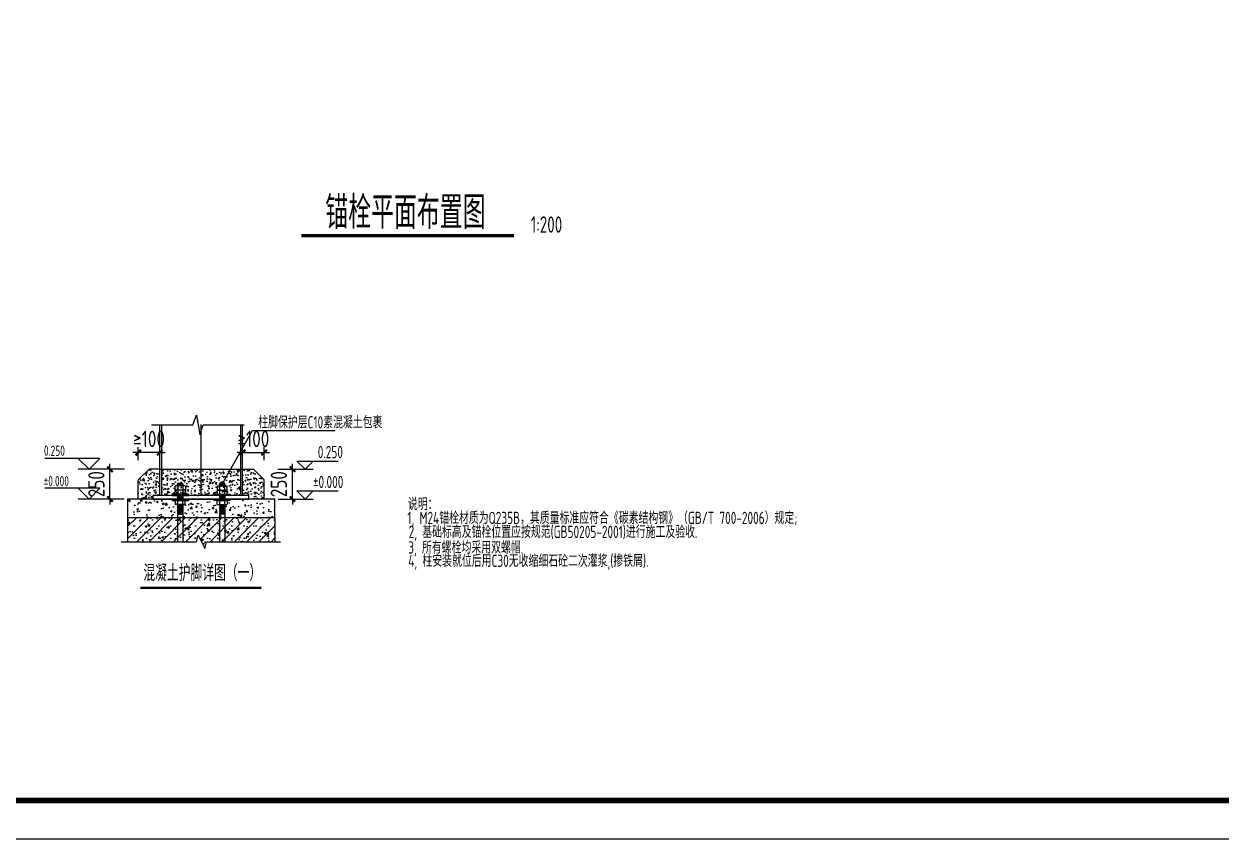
# Model space of a CAD drawing. Extents: x 180850 to 1400258, y 48356 to 327067.
# Drawn here: x 461111 to 505035, y 136382 to 166307 of the extents above; entities that cross this region are included whole.
import ezdxf

# ---------------------------------------------------------------- set-up
doc = ezdxf.new("R2010")
doc.units = 0
doc.header["$LTSCALE"] = 1000
for name, color, linetype in [('AXIS', 3, 'Continuous'), ('C', 6, 'Continuous'), ('DIM_ELEV', 3, 'Continuous'), ('DIM_SYMB', 3, 'Continuous'), ('DOTE', 1, 'Continuous'), ('PUB_TEXT', 7, 'Continuous'), ('PUB_TITLE', 4, 'Continuous'), ('TEXT', 7, 'Continuous'), ('构造线', 7, 'Continuous'), ('标注', 3, 'Continuous')]:
    doc.layers.add(name, color=color, linetype=linetype)
doc.styles.add('_TCH_DIM', font='SIMPLEX', dxfattribs={"bigfont": 'GBCBIG'})
doc.styles.add('TSSD_Dimension', font='Tssdeng.shx', dxfattribs={"width": 0.8, "bigfont": 'hztxt.shx'})
doc.styles.add('TSSD_Norm', font='tssdeng.shx', dxfattribs={"bigfont": 'hztxt.shx'})
doc.dimstyles.new('TSSD_40_200', dxfattribs={"dimtxt": 600, "dimasz": 200, "dimexe": 200, "dimexo": 500, "dimgap": 200, "dimtad": 1, "dimdec": 0, "dimlfac": 0.2, "dimzin": 0, "dimdsep": 46, "dimtxsty": 'TSSD_Dimension', "dimblk": 'ARCHTICK', "dimblk1": 'ARCHTICK', "dimblk2": 'ARCHTICK', "dimcen": 0, "dimdle": 200, "dimclrt": 7, "dimadec": 0, "dimazin": 0, "dimtfac": 1, "dimtdec": 0, "dimtix": 1, "dimtmove": 2, "dimatfit": 3, "dimfxl": 1, "dimtolj": 1, "dimtzin": 0, "dimarcsym": 0})
pattern_1 = [(50, (344151.1, 193752.98), (363.113, -31.7683), [37.9687, -417.6562]), (355, (344151.1, 193752.98), (-70.2429, 380.7973), [30.375, -334.125]), (100.4514, (344181.36, 193750.33), (292.8704, 349.0288), [32.2685, -354.9532]), (46.1842, (344151.1, 193854.23), (540.2908, -83.794), [56.9531, -626.4844]), (96.6356, (344196.1, 193847.24), (473.173, 493.1472), [48.4027, -532.4297]), (351.1842, (344151.1, 193854.2), (473.1726, 493.1475), [45.5625, -501.1875]), (21, (344201.72, 193828.9), (302.1842, -203.8258), [37.9687, -417.6562]), (326, (344201.72, 193828.9), (123.1784, 367.1072), [30.375, -334.125]), (71.4514, (344226.9, 193811.93), (425.3627, 163.2811), [32.2685, -354.9532]), (37.5, (344151.1, 193752.98), (6.15593, 168.52751), [0, -330.075, 0, -339.1875, 0, -335.39062]), (7.5, (344151.1, 193752.98), (133.17895, 199.67093), [0, -193.3875, 0, -322.48125, 0, -127.82812]), (327.5, (344038.2, 193752.98), (270.24761, -11.4184), [0, -126.5625, 0, -394.875, 0, -523.96875]), (317.5, (343987.58, 193752.98), (295.238, 50.67815), [0, -164.53125, 0, -262.2375, 0, -372.09375])]

# ---------------------------------------------------------------- blocks, each defined once
blk = doc.blocks.new('_ArchTick')
at = {"color": 0, "linetype": 'ByBlock', "const_width": 0.4}
blk.add_lwpolyline([(-0.5, -0.5), (0.5, 0.5)], dxfattribs=at)
blk = doc.blocks.new('*D228')
at = {"layer": 'AXIS', "color": 0, "lineweight": -2, "transparency": 16777216}
for p, q in [((464806, 149959), (464068, 149959)), ((464268, 149959), (464268, 150159)), ((464268, 148863), (464268, 149959)), ((464787, 148863), (464068, 148863)), ((464268, 148863), (464268, 148663))]:
    blk.add_line(p, q, dxfattribs=at)
at = {"layer": 'Defpoints', "color": 0, "transparency": 16777216}
for p in [(464268, 149959), (465306, 149959), (465287, 148863)]:
    blk.add_point(p, dxfattribs=at)
at = {"layer": 'AXIS', "color": 0, "lineweight": -2, "transparency": 16777216, "xscale": 200, "yscale": 200, "zscale": 200}
for p, rotation in [((464268, 149959), 270), ((464268, 148863), 90)]:
    blk.add_blockref('_ArchTick', p, dxfattribs=dict(at, rotation=rotation))
at = {"layer": 'AXIS', "color": 7, "transparency": 16777216, "insert": (463768, 149411), "char_height": 600, "attachment_point": 5, "rotation": 90, "style": 'TSSD_Dimension'}
blk.add_mtext('\\A1;250', dxfattribs=at)
blk = doc.blocks.new('*D229')
at = {"layer": 'AXIS', "color": 0, "lineweight": -2, "transparency": 16777216}
for p, q in [((470425, 149959), (471163, 149959)), ((470963, 149959), (470963, 150159)), ((470963, 148863), (470963, 149959)), ((470444, 148863), (471163, 148863)), ((470963, 148863), (470963, 148663))]:
    blk.add_line(p, q, dxfattribs=at)
at = {"layer": 'Defpoints', "color": 0, "transparency": 16777216}
for p in [(469925, 149959), (470963, 149959), (469944, 148863)]:
    blk.add_point(p, dxfattribs=at)
at = {"layer": 'AXIS', "color": 0, "lineweight": -2, "transparency": 16777216, "xscale": 200, "yscale": 200, "zscale": 200}
for p, rotation in [((470963, 149959), 270), ((470963, 148863), 90)]:
    blk.add_blockref('_ArchTick', p, dxfattribs=dict(at, rotation=rotation))
at = {"layer": 'AXIS', "color": 7, "transparency": 16777216, "insert": (470463, 149411), "char_height": 600, "attachment_point": 5, "rotation": 90, "style": 'TSSD_Dimension'}
blk.add_mtext('\\A1;250', dxfattribs=at)
blk = doc.blocks.new('*D230')
at = {"layer": 'AXIS', "color": 0, "lineweight": -2, "transparency": 16777216}
for p, q in [((465306, 150298), (465306, 150772)), ((466097, 150298), (466097, 150772)), ((465306, 150572), (465106, 150572)), ((466097, 150572), (465306, 150572)), ((466097, 150572), (466297, 150572))]:
    blk.add_line(p, q, dxfattribs=at)
at = {"layer": 'Defpoints', "color": 0, "transparency": 16777216}
for p in [(465306, 150572), (465306, 149798), (466097, 149798)]:
    blk.add_point(p, dxfattribs=at)
at = {"layer": 'AXIS', "color": 0, "lineweight": -2, "transparency": 16777216, "xscale": 200, "yscale": 200, "zscale": 200}
blk.add_blockref('_ArchTick', (465306, 150572), dxfattribs=at)
at = {"layer": 'AXIS', "color": 0, "lineweight": -2, "transparency": 16777216, "xscale": 200, "yscale": 200, "zscale": 200, "rotation": 180}
blk.add_blockref('_ArchTick', (466097, 150572), dxfattribs=at)
at = {"layer": 'AXIS', "color": 7, "transparency": 16777216, "insert": (465702, 151072), "char_height": 600, "attachment_point": 5, "style": 'TSSD_Dimension'}
blk.add_mtext('\\A1;≥100', dxfattribs=at)
blk = doc.blocks.new('*D231')
at = {"layer": 'AXIS', "color": 0, "lineweight": -2, "transparency": 16777216}
for p, q in [((469134, 150298), (469134, 150772)), ((469925, 150298), (469925, 150772)), ((469134, 150572), (468934, 150572)), ((469134, 150572), (469925, 150572)), ((469925, 150572), (470125, 150572))]:
    blk.add_line(p, q, dxfattribs=at)
at = {"layer": 'Defpoints', "color": 0, "transparency": 16777216}
for p in [(469925, 150572), (469134, 149798), (469925, 149798)]:
    blk.add_point(p, dxfattribs=at)
at = {"layer": 'AXIS', "color": 0, "lineweight": -2, "transparency": 16777216, "xscale": 200, "yscale": 200, "zscale": 200}
blk.add_blockref('_ArchTick', (469134, 150572), dxfattribs=at)
at = {"layer": 'AXIS', "color": 0, "lineweight": -2, "transparency": 16777216, "xscale": 200, "yscale": 200, "zscale": 200, "rotation": 180}
blk.add_blockref('_ArchTick', (469925, 150572), dxfattribs=at)
at = {"layer": 'AXIS', "color": 7, "transparency": 16777216, "insert": (469530, 151072), "char_height": 600, "attachment_point": 5, "style": 'TSSD_Dimension'}
blk.add_mtext('\\A1;≥100', dxfattribs=at)

msp = doc.modelspace()

# ---------------------------------------------------------------- hatches: boundary and pattern name
h = msp.add_hatch()
h.set_pattern_fill('混凝土', color=256, scale=50.625, style=0)
h.set_pattern_definition(pattern_1)
h.paths.add_polyline_path([(466096.98, 149959.39), (465701.59, 149959.39), (465306.2, 149575.62), (465306.2, 148862.52), (465842.41, 148862.52), (465842.41, 148997.52), (466096.98, 148997.52)])
h = msp.add_hatch()
h.set_pattern_fill('混凝土', color=256, scale=50.625, style=0)
h.set_pattern_definition([(50, (94048.18, 129719.36), (363.11297, -31.76827), [37.96875, -417.65625]), (355, (94048.18, 129719.36), (-70.24286, 380.79727), [30.375, -334.125]), (100.4514, (94078.44, 129716.7), (292.87037, 349.02877), [32.26847, -354.9532]), (46.1842, (94048.2, 129820.6), (540.2908, -83.794), [56.9531, -626.4844]), (96.6356, (94093.2, 129813.63), (473.173, 493.1472), [48.4027, -532.4297]), (351.1842, (94048.2, 129820.6), (473.1726, 493.14754), [45.5625, -501.1875]), (21, (94098.8, 129795.3), (302.1842, -203.82581), [37.96875, -417.65625]), (326, (94098.8, 129795.3), (123.1784, 367.1072), [30.375, -334.125]), (71.4514, (94124, 129778.3), (425.3627, 163.28106), [32.26847, -354.9532]), (37.5, (94048.18, 129719.36), (6.155927, 168.527514), [0, -330.075, 0, -339.1875, 0, -335.39062]), (7.5, (94048.18, 129719.36), (133.17895, 199.67093), [0, -193.3875, 0, -322.48125, 0, -127.82812]), (327.5, (93935.28, 129719.36), (270.24761, -11.418404), [0, -126.5625, 0, -394.875, 0, -523.96875]), (317.5, (93884.66, 129719.36), (295.238, 50.67815), [0, -164.53125, 0, -262.2375, 0, -372.09375])])
h.paths.add_polyline_path([(467615.73, 149959.39), (466164.48, 149959.39), (466164.48, 148997.52), (466550.37, 148997.52), (466550.37, 149038.83), (467145.23, 149038.83), (467145.23, 148997.52), (467615.73, 148997.52)])
h.paths.add_polyline_path([(466941.23, 149053.7), (466941.23, 149053.69), (466941.23, 149053.69)], flags=16)
h.paths.add_polyline_path([(466848.92, 149194.51), (466848.36, 149194.48), (466847.8, 149194.51)], flags=16)
h.paths.add_polyline_path([(466758.27, 149362.02), (466756.6, 149363.37), (466756.6, 149360.68)], flags=16)
h.paths.add_polyline_path([(467615.73, 148997.52), (468086.22, 148997.52), (468086.22, 149038.83), (468681.08, 149038.83), (468681.08, 148997.52), (469066.98, 148997.52), (469066.98, 149959.39), (467615.73, 149959.39)])
h.paths.add_polyline_path([(468492.19, 149410.85), (468499.13, 149416.46), (468490.23, 149425.36), (468474.23, 149425.36)], flags=16)
h.paths.add_polyline_path([(468247.95, 149194.19), (468251.1, 149194.76), (468251.1, 149194.76), (468251.1, 149194.19)], flags=16)
h.paths.add_polyline_path([(468517.13, 149194.76), (468513.97, 149194.19), (468513.97, 149194.19), (468513.97, 149194.76)], flags=16)
h = msp.add_hatch()
h.set_pattern_fill('混凝土', color=256, scale=50.625, style=0)
h.set_pattern_definition(pattern_1)
h.paths.add_polyline_path([(469134.48, 148997.52), (469360.17, 148997.52), (469360.17, 148862.52), (469925.25, 148862.52), (469925.25, 149575.62), (469529.87, 149959.39), (469134.48, 149959.39)])
h = msp.add_hatch()
h.set_pattern_fill('SACNCR', color=4, scale=3374.999999, style=0)
h.set_pattern_definition([(45, (510580.06, 218128.28), (-223.733, 223.733), []), (45, (510803.8, 218128.28), (-223.733, 223.733), [0, -316.4062])])
h.paths.add_polyline_path([(470315.73, 147299.88), (470315.73, 148187.52), (464915.73, 148187.52), (464915.73, 147299.88), (467437.98, 147299.88), (467505.48, 147540.12), (467746.15, 147044.63), (467813.65, 147299.88)])
h = msp.add_hatch()
h.set_pattern_fill('混凝土', color=4, scale=101.25, style=0)
h.set_pattern_definition([(50, (510580.06, 218128.3), (726.226, -63.5365), [75.9375, -835.3125]), (355, (510580.06, 218128.3), (-140.486, 761.5945), [60.75, -668.25]), (100.4514, (510640.6, 218123), (585.741, 698.0575), [64.537, -709.9064]), (46.1842, (510580.1, 218330.8), (1080.582, -167.588), [113.906, -1252.969]), (96.6356, (510670.1, 218316.8), (946.346, 986.294), [96.805, -1064.86]), (351.1842, (510580.1, 218330.8), (946.345, 986.295), [91.125, -1002.375]), (21, (510681.3, 218280.16), (604.3684, -407.6516), [75.9375, -835.3125]), (326, (510681.3, 218280.16), (246.357, 734.2144), [60.75, -668.25]), (71.4514, (510731.7, 218246.2), (850.7254, 326.562), [64.537, -709.9064]), (37.5, (510580.06, 218128.28), (12.31185, 337.055), [0, -660.15, 0, -678.375, 0, -670.7812]), (7.5, (510580.06, 218128.3), (266.3579, 399.3419), [0, -386.775, 0, -644.9625, 0, -255.6562]), (327.5, (510354.27, 218128.28), (540.4952, -22.8368), [0, -253.125, 0, -789.75, 0, -1047.9375]), (317.5, (510253, 218128.3), (590.476, 101.3563), [0, -329.0625, 0, -524.475, 0, -744.1875])])
h.paths.add_polyline_path([(470315.73, 147299.88), (470315.73, 148187.52), (464915.73, 148187.52), (464915.73, 147299.88), (467437.98, 147299.88), (467505.48, 147540.12), (467746.15, 147044.63), (467813.65, 147299.88)])
at = {"layer": '构造线'}
h = msp.add_hatch(dxfattribs=at)
h.set_pattern_fill('AR-CONC', color=256, scale=3.375, style=0)
h.set_pattern_definition([(50, (404831.67, 97578.9), (614.8733, -53.7944), [64.2937, -707.2312]), (355, (404831.67, 97578.9), (-118.9445, 644.816), [51.435, -565.785]), (100.451, (404882.9, 97574.4), (495.931, 591.019), [54.6413, -601.0538]), (46.1842, (404831.7, 97750.3), (914.892, -141.893), [96.441, -1060.847]), (96.6356, (404907.9, 97738.5), (801.239, 835.061), [81.962, -901.581]), (351.184, (404831.7, 97750.3), (801.241, 835.06), [77.152, -848.677]), (21, (404917.4, 97707.47), (511.7002, -345.146), [64.2937, -707.2312]), (326, (404917.4, 97707.5), (208.582, 621.6344), [51.435, -565.785]), (71.4514, (404960.03, 97678.7), (720.2807, 276.4896), [54.6413, -601.0538]), (37.5, (404831.67, 97578.88), (10.42404, 285.37326), [0, -558.927, 0, -574.3575, 0, -567.9281]), (7.5, (404831.67, 97578.88), (225.5164, 338.1094), [0, -327.4695, 0, -546.0682, 0, -216.4556]), (327.5, (404640.5, 97578.88), (457.61826, -19.3345), [0, -214.3125, 0, -668.655, 0, -887.2537]), (317.5, (404554.78, 97578.9), (499.936, 85.8144), [0, -278.6062, 0, -444.0555, 0, -630.0787])])
h.paths.add_polyline_path([(470315.73, 148187.52), (470315.73, 148862.52), (464915.73, 148862.52), (464915.73, 148187.52)])

# ---------------------------------------------------------------- linework, layer by layer
for p, q in [((465701.59, 149959.39), (465306.2, 149575.62)), ((466096.98, 149959.39), (465701.59, 149959.39)), ((466096.98, 149959.39), (469134.48, 149959.39)), ((466164.48, 149959.39), (469066.98, 149959.39)), ((469134.48, 149959.39), (469529.87, 149959.39)), ((469529.87, 149959.39), (469925.25, 149575.62)), ((465306.2, 148862.52), (465306.2, 149575.62)), ((469925.25, 148862.52), (469925.25, 149575.62))]:
    msp.add_line(p, q)
at = {"color": 4}
for p, q in [((466676.39, 149342.44), (466664.29, 149335.26)), ((466689.57, 149347.37), (466676.39, 149342.44)), ((466703.41, 149349.87), (466689.57, 149347.37)), ((466717.48, 149349.87), (466703.41, 149349.87)), ((466987.39, 149350.18), (466710.44, 149350.18)), ((466731.33, 149347.37), (466717.48, 149349.87)), ((466744.51, 149342.44), (466731.33, 149347.37)), ((466737.97, 149378.03), (466758.27, 149394.43)), ((466951.17, 149362.02), (466737.97, 149378.42)), ((466758.27, 149362.02), (466737.97, 149378.42)), ((466739.02, 149410.65), (466759.32, 149427.05)), ((466759.32, 149394.65), (466739.02, 149411.05)), ((466952.22, 149394.25), (466739.02, 149410.65)), ((466743.61, 149350.18), (466758.27, 149362.02)), ((466756.6, 149335.26), (466744.51, 149342.44)), ((466759.32, 149443.45), (466750.25, 149434.38)), ((466761.41, 149425.36), (466750.25, 149434.38)), ((466786.78, 149343.52), (466756.6, 149335.26)), ((466930.87, 149378.03), (466758.27, 149394.43)), ((466882.89, 149350.18), (466758.27, 149362.02)), ((466759.32, 149443.45), (466931.92, 149443.45)), ((466950.01, 149425.36), (466761.41, 149425.36)), ((466931.92, 149410.65), (466777.11, 149425.36)), ((466817.67, 149348.51), (466786.78, 149343.52)), ((466848.92, 149350.18), (466817.67, 149348.51)), ((466880.16, 149348.51), (466848.92, 149350.18)), ((466911.05, 149343.52), (466880.16, 149348.51)), ((466941.23, 149335.26), (466911.05, 149343.52)), ((466951.17, 149362.02), (466930.87, 149378.42)), ((466931.92, 149443.45), (466950.06, 149425.31)), ((466931.92, 149410.65), (466950.06, 149425.31)), ((466952.22, 149394.25), (466931.92, 149410.65)), ((466931.92, 149378.25), (466952.22, 149394.65)), ((466936.51, 149350.18), (466951.17, 149362.02)), ((466953.33, 149342.44), (466941.23, 149335.26)), ((466966.51, 149347.37), (466953.33, 149342.44)), ((466980.35, 149349.87), (466966.51, 149347.37)), ((466994.42, 149349.87), (466980.35, 149349.87)), ((467008.27, 149347.37), (466994.42, 149349.87)), ((467021.45, 149342.44), (467008.27, 149347.37)), ((467033.54, 149335.26), (467021.45, 149342.44)), ((468197.91, 149335.26), (468210.01, 149342.44)), ((468210.01, 149342.44), (468223.19, 149347.37)), ((468223.19, 149347.37), (468237.03, 149349.87)), ((468237.03, 149349.87), (468251.1, 149349.87)), ((468244.06, 149350.18), (468521.01, 149350.18)), ((468251.1, 149349.87), (468264.95, 149347.37)), ((468264.95, 149347.37), (468278.13, 149342.44)), ((468278.13, 149342.44), (468290.22, 149335.26)), ((468279.24, 149394.25), (468299.54, 149410.65)), ((468279.24, 149394.25), (468492.43, 149410.65)), ((468299.54, 149378.25), (468279.24, 149394.65)), ((468280.29, 149362.02), (468300.59, 149378.42)), ((468280.29, 149362.02), (468493.48, 149378.42)), ((468294.94, 149350.18), (468280.29, 149362.02)), ((468299.54, 149443.45), (468281.39, 149425.31)), ((468299.54, 149410.65), (468281.39, 149425.31)), ((468281.45, 149425.36), (468470.04, 149425.36)), ((468290.22, 149335.26), (468320.4, 149343.52)), ((468472.14, 149443.45), (468299.54, 149443.45)), ((468299.54, 149410.65), (468454.34, 149425.36)), ((468300.59, 149378.03), (468473.19, 149394.43)), ((468320.4, 149343.52), (468351.29, 149348.51)), ((468348.57, 149350.18), (468473.19, 149362.02)), ((468351.29, 149348.51), (468382.54, 149350.18)), ((468382.54, 149350.18), (468413.78, 149348.51)), ((468413.78, 149348.51), (468444.67, 149343.52)), ((468444.67, 149343.52), (468474.85, 149335.26)), ((468470.04, 149425.36), (468481.21, 149434.38)), ((468472.14, 149443.45), (468481.21, 149434.38)), ((468492.43, 149410.65), (468472.14, 149427.05)), ((468472.14, 149394.65), (468492.43, 149411.05)), ((468493.48, 149378.03), (468473.19, 149394.43)), ((468473.19, 149362.02), (468493.48, 149378.42)), ((468487.84, 149350.18), (468473.19, 149362.02)), ((468474.85, 149335.26), (468486.95, 149342.44)), ((468486.95, 149342.44), (468500.13, 149347.37)), ((468500.13, 149347.37), (468513.97, 149349.87)), ((468513.97, 149349.87), (468528.04, 149349.87)), ((468528.04, 149349.87), (468541.89, 149347.37)), ((468541.89, 149347.37), (468555.07, 149342.44)), ((468555.07, 149342.44), (468567.16, 149335.26)), ((466664.29, 149209.37), (466664.29, 149335.26)), ((466676.39, 149202.18), (466664.29, 149209.37)), ((466676.39, 149186.77), (466664.29, 149179.58)), ((466664.29, 149053.69), (466664.29, 149179.58)), ((466676.39, 149046.51), (466664.29, 149053.69)), ((466689.57, 149197.26), (466676.39, 149202.18)), ((466689.57, 149191.69), (466676.39, 149186.77)), ((466689.57, 149041.59), (466676.39, 149046.51)), ((466703.41, 149194.76), (466689.57, 149197.26)), ((466703.41, 149194.19), (466689.57, 149191.69)), ((466703.41, 149039.09), (466689.57, 149041.59)), ((466717.48, 149194.76), (466703.41, 149194.76)), ((466717.48, 149194.19), (466703.41, 149194.19)), ((466717.48, 149039.09), (466703.41, 149039.09)), ((466987.39, 149194.51), (466710.44, 149194.51)), ((466731.33, 149197.26), (466717.48, 149194.76)), ((466731.33, 149191.69), (466717.48, 149194.19)), ((466731.33, 149041.59), (466717.48, 149039.09)), ((466744.51, 149202.18), (466731.33, 149197.26)), ((466744.51, 149186.77), (466731.33, 149191.69)), ((466744.51, 149046.51), (466731.33, 149041.59)), ((466757.28, 148997.26), (466736.99, 148980.86)), ((466950.72, 148997.3), (466737.53, 148980.9)), ((466737.53, 148981.3), (466757.82, 148964.9)), ((466757.82, 148964.9), (466737.53, 148948.5)), ((466950.72, 148964.5), (466737.53, 148948.1)), ((466737.53, 148948.5), (466757.82, 148932.1)), ((466757.82, 148931.7), (466737.53, 148915.31)), ((466950.72, 148931.31), (466737.53, 148914.91)), ((466737.53, 148915.31), (466757.82, 148898.91)), ((466756.6, 149209.37), (466744.51, 149202.18)), ((466756.6, 149179.58), (466744.51, 149186.77)), ((466756.6, 149053.69), (466744.51, 149046.51)), ((466756.6, 149335.26), (466756.6, 149209.37)), ((466786.78, 149201.11), (466756.6, 149209.37)), ((466786.78, 149187.84), (466756.6, 149179.58)), ((466756.6, 149179.58), (466756.6, 149053.69)), ((466786.78, 149045.44), (466756.6, 149053.69)), ((466930.42, 148981.3), (466757.82, 148964.9)), ((466930.42, 148948.5), (466757.82, 148932.1)), ((466930.42, 148915.31), (466757.82, 148898.91)), ((466817.67, 149196.12), (466786.78, 149201.11)), ((466817.67, 149192.83), (466786.78, 149187.84)), ((466817.67, 149040.44), (466786.78, 149045.44)), ((466848.92, 149194.45), (466817.67, 149196.12)), ((466848.92, 149194.51), (466817.67, 149192.83)), ((466848.92, 149038.77), (466817.67, 149040.44)), ((466880.16, 149196.12), (466848.92, 149194.45)), ((466880.16, 149192.83), (466848.92, 149194.51)), ((466880.16, 149040.44), (466848.92, 149038.77)), ((466911.05, 149201.11), (466880.16, 149196.12)), ((466911.05, 149187.84), (466880.16, 149192.83)), ((466911.05, 149045.44), (466880.16, 149040.44)), ((466941.23, 149209.37), (466911.05, 149201.11)), ((466941.23, 149179.58), (466911.05, 149187.84)), ((466941.23, 149053.69), (466911.05, 149045.44)), ((466950.72, 148997.3), (466930.42, 148980.9)), ((466930.42, 148981.3), (466950.72, 148964.9)), ((466950.72, 148964.5), (466930.42, 148948.1)), ((466930.42, 148948.1), (466950.72, 148931.7)), ((466950.72, 148931.31), (466930.42, 148914.91)), ((466930.42, 148915.31), (466950.72, 148898.91)), ((466941.23, 149335.26), (466941.23, 149209.37)), ((466953.33, 149202.18), (466941.23, 149209.37)), ((466953.33, 149186.77), (466941.23, 149179.58)), ((466941.23, 149179.58), (466941.23, 149053.69)), ((466953.33, 149046.51), (466941.23, 149053.69)), ((466966.51, 149197.26), (466953.33, 149202.18)), ((466966.51, 149191.69), (466953.33, 149186.77)), ((466966.51, 149041.59), (466953.33, 149046.51)), ((466980.35, 149194.76), (466966.51, 149197.26)), ((466980.35, 149194.19), (466966.51, 149191.69)), ((466980.35, 149039.09), (466966.51, 149041.59)), ((466994.42, 149194.76), (466980.35, 149194.76)), ((466994.42, 149194.19), (466980.35, 149194.19)), ((466994.42, 149039.09), (466980.35, 149039.09)), ((467008.27, 149197.26), (466994.42, 149194.76)), ((467008.27, 149191.69), (466994.42, 149194.19)), ((467008.27, 149041.59), (466994.42, 149039.09)), ((467021.45, 149202.18), (467008.27, 149197.26)), ((467021.45, 149186.77), (467008.27, 149191.69)), ((467021.45, 149046.51), (467008.27, 149041.59)), ((467033.54, 149209.37), (467021.45, 149202.18)), ((467033.54, 149179.58), (467021.45, 149186.77)), ((467033.54, 149053.69), (467021.45, 149046.51)), ((467033.54, 149335.26), (467033.54, 149209.37)), ((467033.54, 149179.58), (467033.54, 149053.69)), ((468197.91, 149335.26), (468197.91, 149209.37)), ((468197.91, 149209.37), (468210.01, 149202.18)), ((468197.91, 149179.58), (468210.01, 149186.77)), ((468197.91, 149179.58), (468197.91, 149053.69)), ((468197.91, 149053.69), (468210.01, 149046.51)), ((468210.01, 149202.18), (468223.19, 149197.26)), ((468210.01, 149186.77), (468223.19, 149191.69)), ((468210.01, 149046.51), (468223.19, 149041.59)), ((468223.19, 149197.26), (468237.03, 149194.76)), ((468223.19, 149191.69), (468237.03, 149194.19)), ((468223.19, 149041.59), (468237.03, 149039.09)), ((468237.03, 149194.76), (468251.1, 149194.76)), ((468237.03, 149194.19), (468251.1, 149194.19)), ((468237.03, 149039.09), (468251.1, 149039.09)), ((468244.06, 149194.51), (468521.01, 149194.51)), ((468251.1, 149194.76), (468264.95, 149197.26)), ((468251.1, 149194.19), (468264.95, 149191.69)), ((468251.1, 149039.09), (468264.95, 149041.59)), ((468264.95, 149197.26), (468278.13, 149202.18)), ((468264.95, 149191.69), (468278.13, 149186.77)), ((468264.95, 149041.59), (468278.13, 149046.51)), ((468278.13, 149202.18), (468290.22, 149209.37)), ((468278.13, 149186.77), (468290.22, 149179.58)), ((468278.13, 149046.51), (468290.22, 149053.69)), ((468280.74, 148997.3), (468301.03, 148980.9)), ((468280.74, 148997.3), (468493.93, 148980.9)), ((468301.03, 148981.3), (468280.74, 148964.9)), ((468280.74, 148964.5), (468301.03, 148948.1)), ((468280.74, 148964.5), (468493.93, 148948.1)), ((468301.03, 148948.1), (468280.74, 148931.7)), ((468280.74, 148931.31), (468301.03, 148914.91)), ((468280.74, 148931.31), (468493.93, 148914.91)), ((468301.03, 148915.31), (468280.74, 148898.91)), ((468290.22, 149335.26), (468290.22, 149209.37)), ((468290.22, 149209.37), (468320.4, 149201.11)), ((468290.22, 149179.58), (468320.4, 149187.84)), ((468290.22, 149179.58), (468290.22, 149053.69)), ((468290.22, 149053.69), (468320.4, 149045.44)), ((468301.03, 148981.3), (468473.63, 148964.9)), ((468301.03, 148948.5), (468473.63, 148932.1)), ((468301.03, 148915.31), (468473.63, 148898.91)), ((468320.4, 149201.11), (468351.29, 149196.12)), ((468320.4, 149187.84), (468351.29, 149192.83)), ((468320.4, 149045.44), (468351.29, 149040.44)), ((468351.29, 149196.12), (468382.54, 149194.45)), ((468351.29, 149192.83), (468382.54, 149194.51)), ((468351.29, 149040.44), (468382.54, 149038.77)), ((468382.54, 149194.45), (468413.78, 149196.12)), ((468382.54, 149194.51), (468413.78, 149192.83)), ((468382.54, 149038.77), (468413.78, 149040.44)), ((468413.78, 149196.12), (468444.67, 149201.11)), ((468413.78, 149192.83), (468444.67, 149187.84)), ((468413.78, 149040.44), (468444.67, 149045.44)), ((468444.67, 149201.11), (468474.85, 149209.37)), ((468444.67, 149187.84), (468474.85, 149179.58)), ((468444.67, 149045.44), (468474.85, 149053.69)), ((468493.93, 148981.3), (468473.63, 148964.9)), ((468473.63, 148964.9), (468493.93, 148948.5)), ((468493.93, 148948.5), (468473.63, 148932.1)), ((468473.63, 148931.7), (468493.93, 148915.31)), ((468493.93, 148915.31), (468473.63, 148898.91)), ((468474.17, 148997.26), (468494.47, 148980.86)), ((468474.85, 149335.26), (468474.85, 149209.37)), ((468474.85, 149209.37), (468486.95, 149202.18)), ((468474.85, 149179.58), (468486.95, 149186.77)), ((468474.85, 149179.58), (468474.85, 149053.69)), ((468474.85, 149053.69), (468486.95, 149046.51)), ((468486.95, 149202.18), (468500.13, 149197.26)), ((468486.95, 149186.77), (468500.13, 149191.69)), ((468486.95, 149046.51), (468500.13, 149041.59)), ((468500.13, 149197.26), (468513.97, 149194.76)), ((468500.13, 149191.69), (468513.97, 149194.19)), ((468500.13, 149041.59), (468513.97, 149039.09)), ((468513.97, 149194.76), (468528.04, 149194.76)), ((468513.97, 149194.19), (468528.04, 149194.19)), ((468513.97, 149039.09), (468528.04, 149039.09)), ((468528.04, 149194.76), (468541.89, 149197.26)), ((468528.04, 149194.19), (468541.89, 149191.69)), ((468528.04, 149039.09), (468541.89, 149041.59)), ((468541.89, 149197.26), (468555.07, 149202.18)), ((468541.89, 149191.69), (468555.07, 149186.77)), ((468541.89, 149041.59), (468555.07, 149046.51)), ((468555.07, 149202.18), (468567.16, 149209.37)), ((468555.07, 149186.77), (468567.16, 149179.58)), ((468555.07, 149046.51), (468567.16, 149053.69)), ((468567.16, 149209.37), (468567.16, 149335.26)), ((468567.16, 149053.69), (468567.16, 149179.58)), ((466673.88, 148808.34), (466661.79, 148801.15)), ((466661.79, 148801.15), (466661.79, 148675.27)), ((466673.88, 148668.08), (466661.79, 148675.27)), ((466687.06, 148813.26), (466673.88, 148808.34)), ((466687.06, 148663.16), (466673.88, 148668.08)), ((466700.91, 148815.76), (466687.06, 148813.26)), ((466700.91, 148815.76), (466687.06, 148813.26)), ((466700.91, 148660.66), (466687.06, 148663.16)), ((466714.98, 148815.76), (466700.91, 148815.76)), ((466714.98, 148815.76), (466700.91, 148815.76)), ((466714.98, 148660.66), (466700.91, 148660.66)), ((466984.89, 148816.08), (466707.94, 148816.08)), ((466984.89, 148816.08), (466707.94, 148816.08)), ((466984.89, 148660.34), (466707.94, 148660.34)), ((466728.82, 148813.26), (466714.98, 148815.76)), ((466728.82, 148813.26), (466714.98, 148815.76)), ((466728.82, 148663.16), (466714.98, 148660.66)), ((466742, 148808.34), (466728.82, 148813.26)), ((466742, 148668.08), (466728.82, 148663.16)), ((466948.66, 148648.5), (466735.47, 148632.1)), ((466755.76, 148648.5), (466735.47, 148632.1)), ((466735.47, 148632.5), (466755.76, 148616.1)), ((466755.76, 148616.1), (466735.47, 148599.7)), ((466949.2, 148616.14), (466736.01, 148599.74)), ((466736.01, 148600.13), (466756.3, 148583.73)), ((466756.3, 148583.73), (466736.01, 148567.33)), ((466949.2, 148583.34), (466736.01, 148566.94)), ((466736.01, 148567.33), (466756.3, 148550.93)), ((466949.2, 148550.93), (466736.01, 148534.53)), ((466756.3, 148550.93), (466736.01, 148534.53)), ((466736.01, 148534.93), (466756.3, 148518.53)), ((466949.2, 148518.53), (466736.01, 148502.13)), ((466756.3, 148518.53), (466736.01, 148502.13)), ((466736.01, 148502.52), (466756.3, 148486.12)), ((466756.3, 148485.73), (466736.01, 148469.33)), ((466949.74, 148485.77), (466736.54, 148469.37)), ((466736.54, 148469.76), (466756.84, 148453.37)), ((466950.72, 148898.91), (466737.53, 148882.51)), ((466757.82, 148898.91), (466737.53, 148882.51)), ((466737.53, 148882.9), (466757.82, 148866.5)), ((466741.11, 148660.34), (466755.76, 148648.5)), ((466754.1, 148801.15), (466742, 148808.34)), ((466754.1, 148675.27), (466742, 148668.08)), ((466757.82, 148866.5), (466747.36, 148858.04)), ((466784.28, 148809.41), (466754.1, 148801.15)), ((466754.1, 148675.27), (466754.1, 148801.15)), ((466784.28, 148667.01), (466754.1, 148675.27)), ((466880.39, 148660.34), (466755.76, 148648.5)), ((466928.36, 148632.5), (466755.76, 148616.1)), ((466928.9, 148600.13), (466756.3, 148583.73)), ((466928.9, 148567.33), (466756.3, 148550.93)), ((466928.9, 148534.93), (466756.3, 148518.53)), ((466928.9, 148502.52), (466756.3, 148486.12)), ((466929.44, 148469.76), (466756.84, 148453.37)), ((466930.42, 148882.9), (466757.82, 148866.5)), ((466757.82, 148816.73), (466930.42, 148816.73)), ((466815.17, 148814.41), (466784.28, 148809.41)), ((466815.17, 148662.01), (466784.28, 148667.01)), ((466846.41, 148660.34), (466815.17, 148662.01)), ((466950.72, 148866.89), (466835.69, 148858.04)), ((466877.66, 148662.01), (466846.41, 148660.34)), ((466908.55, 148809.41), (466877.66, 148814.41)), ((466908.55, 148667.01), (466877.66, 148662.01)), ((466938.73, 148801.15), (466908.55, 148809.41)), ((466938.73, 148675.27), (466908.55, 148667.01)), ((466948.66, 148648.5), (466928.36, 148632.1)), ((466928.36, 148632.5), (466948.66, 148616.1)), ((466949.2, 148616.14), (466928.9, 148599.74)), ((466928.9, 148600.13), (466949.2, 148583.73)), ((466949.2, 148583.34), (466928.9, 148566.94)), ((466928.9, 148567.33), (466949.2, 148550.93)), ((466949.2, 148550.93), (466928.9, 148534.53)), ((466928.9, 148534.93), (466949.2, 148518.53)), ((466949.2, 148518.53), (466928.9, 148502.13)), ((466928.9, 148502.13), (466949.2, 148485.73)), ((466949.74, 148485.77), (466929.44, 148469.37)), ((466929.44, 148469.76), (466949.74, 148453.37)), ((466950.72, 148898.91), (466930.42, 148882.51)), ((466930.42, 148882.9), (466950.72, 148866.5)), ((466934.01, 148660.34), (466948.66, 148648.5)), ((466950.82, 148808.34), (466938.73, 148801.15)), ((466938.73, 148675.27), (466938.73, 148801.15)), ((466950.82, 148668.08), (466938.73, 148675.27)), ((466950.72, 148866.89), (466939.77, 148858.04)), ((466964, 148813.26), (466950.82, 148808.34)), ((466964, 148663.16), (466950.82, 148668.08)), ((466977.85, 148815.76), (466964, 148813.26)), ((466977.85, 148815.76), (466964, 148813.26)), ((466977.85, 148660.66), (466964, 148663.16)), ((466991.92, 148815.76), (466977.85, 148815.76)), ((466991.92, 148815.76), (466977.85, 148815.76)), ((466991.92, 148660.66), (466977.85, 148660.66)), ((467005.76, 148813.26), (466991.92, 148815.76)), ((467005.76, 148813.26), (466991.92, 148815.76)), ((467005.76, 148663.16), (466991.92, 148660.66)), ((467018.94, 148808.34), (467005.76, 148813.26)), ((467018.94, 148668.08), (467005.76, 148663.16)), ((467031.04, 148801.15), (467018.94, 148808.34)), ((467031.04, 148675.27), (467018.94, 148668.08)), ((467031.04, 148675.27), (467031.04, 148801.15)), ((468200.42, 148801.15), (468212.51, 148808.34)), ((468200.42, 148675.27), (468200.42, 148801.15)), ((468200.42, 148675.27), (468212.51, 148668.08)), ((468212.51, 148808.34), (468225.69, 148813.26)), ((468212.51, 148668.08), (468225.69, 148663.16)), ((468225.69, 148813.26), (468239.54, 148815.76)), ((468225.69, 148813.26), (468239.54, 148815.76)), ((468225.69, 148663.16), (468239.54, 148660.66)), ((468239.54, 148815.76), (468253.61, 148815.76)), ((468239.54, 148815.76), (468253.61, 148815.76)), ((468239.54, 148660.66), (468253.61, 148660.66)), ((468246.57, 148816.08), (468523.52, 148816.08)), ((468246.57, 148816.08), (468523.52, 148816.08)), ((468246.57, 148660.34), (468523.52, 148660.34)), ((468253.61, 148815.76), (468267.45, 148813.26)), ((468253.61, 148815.76), (468267.45, 148813.26)), ((468253.61, 148660.66), (468267.45, 148663.16)), ((468267.45, 148813.26), (468280.63, 148808.34)), ((468267.45, 148663.16), (468280.63, 148668.08)), ((468280.63, 148808.34), (468292.73, 148801.15)), ((468280.63, 148668.08), (468292.73, 148675.27)), ((468280.74, 148898.91), (468301.03, 148882.51)), ((468280.74, 148898.91), (468493.93, 148882.51)), ((468301.03, 148882.9), (468280.74, 148866.5)), ((468280.74, 148866.89), (468291.69, 148858.04)), ((468280.74, 148866.89), (468395.77, 148858.04)), ((468281.72, 148485.77), (468302.01, 148469.37)), ((468281.72, 148485.77), (468494.91, 148469.37)), ((468302.01, 148469.76), (468281.72, 148453.37)), ((468282.26, 148616.14), (468302.55, 148599.74)), ((468282.26, 148616.14), (468495.45, 148599.74)), ((468302.55, 148600.13), (468282.26, 148583.73)), ((468282.26, 148583.34), (468302.55, 148566.94)), ((468282.26, 148583.34), (468495.45, 148566.94)), ((468302.55, 148567.33), (468282.26, 148550.93)), ((468282.26, 148550.93), (468302.55, 148534.53)), ((468282.26, 148550.93), (468495.45, 148534.53)), ((468302.55, 148534.93), (468282.26, 148518.53)), ((468282.26, 148518.53), (468302.55, 148502.13)), ((468282.26, 148518.53), (468495.45, 148502.13)), ((468302.55, 148502.13), (468282.26, 148485.73)), ((468297.45, 148660.34), (468282.8, 148648.5)), ((468282.8, 148648.5), (468303.09, 148632.1)), ((468282.8, 148648.5), (468495.99, 148632.1)), ((468303.09, 148632.5), (468282.8, 148616.1)), ((468292.73, 148801.15), (468322.91, 148809.41)), ((468292.73, 148675.27), (468292.73, 148801.15)), ((468292.73, 148675.27), (468322.91, 148667.01)), ((468301.03, 148882.9), (468473.63, 148866.5)), ((468473.63, 148816.73), (468301.03, 148816.73)), ((468302.01, 148469.76), (468474.62, 148453.37)), ((468302.55, 148600.13), (468475.15, 148583.73)), ((468302.55, 148567.33), (468475.15, 148550.93)), ((468302.55, 148534.93), (468475.15, 148518.53)), ((468302.55, 148502.52), (468475.15, 148486.12)), ((468303.09, 148632.5), (468475.69, 148616.1)), ((468322.91, 148809.41), (468353.8, 148814.41)), ((468322.91, 148667.01), (468353.8, 148662.01)), ((468351.07, 148660.34), (468475.69, 148648.5)), ((468353.8, 148662.01), (468385.04, 148660.34)), ((468385.04, 148660.34), (468416.29, 148662.01)), ((468416.29, 148814.41), (468447.18, 148809.41)), ((468416.29, 148662.01), (468447.18, 148667.01)), ((468447.18, 148809.41), (468477.36, 148801.15)), ((468447.18, 148667.01), (468477.36, 148675.27)), ((468473.63, 148898.91), (468493.93, 148882.51)), ((468493.93, 148882.9), (468473.63, 148866.5)), ((468473.63, 148866.5), (468484.1, 148858.04)), ((468494.91, 148469.76), (468474.62, 148453.37)), ((468495.45, 148600.13), (468475.15, 148583.73)), ((468475.15, 148583.73), (468495.45, 148567.33)), ((468495.45, 148567.33), (468475.15, 148550.93)), ((468475.15, 148550.93), (468495.45, 148534.53)), ((468495.45, 148534.93), (468475.15, 148518.53)), ((468475.15, 148518.53), (468495.45, 148502.13)), ((468495.45, 148502.52), (468475.15, 148486.12)), ((468475.15, 148485.73), (468495.45, 148469.33)), ((468490.35, 148660.34), (468475.69, 148648.5)), ((468475.69, 148648.5), (468495.99, 148632.1)), ((468495.99, 148632.5), (468475.69, 148616.1)), ((468475.69, 148616.1), (468495.99, 148599.7)), ((468477.36, 148801.15), (468489.45, 148808.34)), ((468477.36, 148675.27), (468477.36, 148801.15)), ((468477.36, 148675.27), (468489.45, 148668.08)), ((468489.45, 148808.34), (468502.63, 148813.26)), ((468489.45, 148668.08), (468502.63, 148663.16)), ((468502.63, 148813.26), (468516.48, 148815.76)), ((468502.63, 148813.26), (468516.48, 148815.76)), ((468502.63, 148663.16), (468516.48, 148660.66)), ((468516.48, 148815.76), (468530.55, 148815.76)), ((468516.48, 148815.76), (468530.55, 148815.76)), ((468516.48, 148660.66), (468530.55, 148660.66)), ((468530.55, 148815.76), (468544.39, 148813.26)), ((468530.55, 148815.76), (468544.39, 148813.26)), ((468530.55, 148660.66), (468544.39, 148663.16)), ((468544.39, 148813.26), (468557.57, 148808.34)), ((468544.39, 148663.16), (468557.57, 148668.08)), ((468557.57, 148808.34), (468569.67, 148801.15)), ((468557.57, 148668.08), (468569.67, 148675.27)), ((468569.67, 148801.15), (468569.67, 148675.27)), ((466949.74, 148453.37), (466736.54, 148436.97)), ((466756.84, 148453.37), (466736.54, 148436.97)), ((466736.54, 148437.36), (466756.84, 148420.96)), ((466756.84, 148420.96), (466736.54, 148404.56)), ((466949.74, 148420.57), (466736.54, 148404.17)), ((466736.54, 148404.17), (466756.84, 148387.77)), ((466949.74, 148387.77), (466736.54, 148371.37)), ((466756.84, 148387.77), (466736.54, 148371.37)), ((466736.54, 148371.76), (466756.84, 148355.36)), ((466949.74, 148355.76), (466736.54, 148339.36)), ((466756.84, 148355.36), (466736.54, 148338.96)), ((466736.54, 148339.36), (466758.93, 148324.65)), ((466758.93, 148324.65), (466742.12, 148315.63)), ((466756.84, 148306.56), (466742.12, 148315.63)), ((466929.44, 148437.36), (466756.84, 148420.96)), ((466929.44, 148404.17), (466756.84, 148387.77)), ((466929.44, 148371.76), (466756.84, 148355.36)), ((466756.84, 148306.56), (466929.44, 148306.56)), ((466947.53, 148324.65), (466758.93, 148324.65)), ((466929.44, 148339.36), (466774.63, 148324.65)), ((466949.74, 148453.37), (466929.44, 148436.97)), ((466929.44, 148437.36), (466949.74, 148420.96)), ((466949.74, 148420.57), (466929.44, 148404.17)), ((466929.44, 148404.17), (466949.74, 148387.77)), ((466949.74, 148387.77), (466929.44, 148371.37)), ((466929.44, 148371.76), (466949.74, 148355.36)), ((466949.74, 148355.76), (466929.44, 148339.36)), ((466929.44, 148339.36), (466947.53, 148324.65)), ((466929.44, 148306.56), (466947.53, 148324.65)), ((468281.72, 148453.37), (468302.01, 148436.97)), ((468281.72, 148453.37), (468494.91, 148436.97)), ((468302.01, 148437.36), (468281.72, 148420.96)), ((468281.72, 148420.57), (468302.01, 148404.17)), ((468281.72, 148420.57), (468494.91, 148404.17)), ((468302.01, 148404.17), (468281.72, 148387.77)), ((468281.72, 148387.77), (468302.01, 148371.37)), ((468281.72, 148387.77), (468494.91, 148371.37)), ((468302.01, 148371.76), (468281.72, 148355.36)), ((468281.72, 148355.76), (468302.01, 148339.36)), ((468281.72, 148355.76), (468494.91, 148339.36)), ((468302.01, 148339.36), (468283.92, 148324.65)), ((468302.01, 148306.56), (468283.92, 148324.65)), ((468283.92, 148324.65), (468472.52, 148324.65)), ((468302.01, 148437.36), (468474.62, 148420.96)), ((468302.01, 148404.17), (468474.62, 148387.77)), ((468302.01, 148371.76), (468474.62, 148355.36)), ((468302.01, 148339.36), (468456.82, 148324.65)), ((468474.62, 148306.56), (468302.01, 148306.56)), ((468494.91, 148339.36), (468472.52, 148324.65)), ((468472.52, 148324.65), (468489.34, 148315.63)), ((468474.62, 148453.37), (468494.91, 148436.97)), ((468494.91, 148437.36), (468474.62, 148420.96)), ((468474.62, 148420.96), (468494.91, 148404.56)), ((468494.91, 148404.17), (468474.62, 148387.77)), ((468474.62, 148387.77), (468494.91, 148371.37)), ((468494.91, 148371.76), (468474.62, 148355.36)), ((468474.62, 148355.36), (468494.91, 148338.96)), ((468474.62, 148306.56), (468489.34, 148315.63)), ((464677.47, 147299.88), (467437.98, 147299.88)), ((467437.98, 147299.88), (467505.48, 147540.12)), ((467505.48, 147540.12), (467746.15, 147044.63)), ((467746.15, 147044.63), (467813.65, 147299.88)), ((467813.65, 147299.88), (470520.96, 147299.88))]:
    msp.add_line(p, q, dxfattribs=at)
at = {"color": 4, "ltscale": 100}
for p, q in [((466749.07, 148324.54), (466749.07, 147299.88)), ((466942.87, 148324.54), (466942.87, 147299.88)), ((468288.59, 148324.54), (468288.59, 147299.88)), ((468482.39, 148324.54), (468482.39, 147299.88))]:
    msp.add_line(p, q, dxfattribs=at)
at = {"color": 3, "const_width": 117.6}
msp.add_lwpolyline([(471285.84, 158535.31), (479094.42, 158535.31)], dxfattribs=at)
at = {"color": 4}
for points in [[(467145.23, 149038.83), (466550.37, 149038.83), (466550.37, 148997.52), (467145.23, 148997.52)], [(468086.22, 149038.83), (468681.08, 149038.83), (468681.08, 148997.52), (468086.22, 148997.52)], [(467143.71, 148858.04), (466548.85, 148858.04), (466548.85, 148816.73), (467143.71, 148816.73)], [(468087.75, 148858.04), (468682.61, 148858.04), (468682.61, 148816.73), (468087.75, 148816.73)]]:
    msp.add_lwpolyline(points, close=True, dxfattribs=at)
at = {"layer": 'AXIS'}
for p, q in [((468442.8, 149520.53), (469501.68, 151382.61)), ((469501.68, 151382.61), (472534.79, 151382.61))]:
    msp.add_line(p, q, dxfattribs=at)
at = {"layer": 'C', "color": 1, "linetype": 'ByBlock', "const_width": 85.49, "elevation": -18181.78}
msp.add_lwpolyline([(465384.59, 145607.98), (469815.12, 145607.98)], dxfattribs=at)
at = {"layer": 'DIM_ELEV'}
for p, q in [((463898.9, 150359.39), (461873.57, 150359.39)), ((463498.9, 149959.39), (463098.9, 150359.39)), ((463498.9, 149959.39), (463898.9, 150359.39)), ((464114.25, 149959.39), (463098.9, 149959.39)), ((463898.9, 149262.52), (461873.57, 149262.52)), ((463498.9, 148862.52), (463098.9, 149262.52)), ((463498.9, 148862.52), (463898.9, 149262.52)), ((464114.25, 148862.52), (463098.9, 148862.52))]:
    msp.add_line(p, q, dxfattribs=at)
at = {"layer": 'DIM_SYMB', "elevation": -9090.89}
msp.add_lwpolyline([(465797.01, 151588.8), (467309.36, 151588.8), (467436.73, 151938.77), (467560.15, 151238.84), (467684.32, 151588.8), (469196.67, 151588.8)], dxfattribs=at)
at = {"layer": 'DOTE'}
msp.add_line((467615.73, 148997.52), (467615.73, 151602.06), dxfattribs=at)
at = {"layer": 'PUB_TITLE'}
msp.add_lwpolyline([(430995.03, 220381.89), (549924.21, 220381.89), (549924.21, 136381.97), (430995.03, 136381.97)], close=True, dxfattribs=at)
at = {"layer": 'PUB_TITLE', "const_width": 212.12}
msp.add_lwpolyline([(434530.38, 137796.11), (434530.38, 218967.75), (548510.07, 218967.75), (548510.07, 137796.11)], close=True, dxfattribs=at)
at = {"layer": '构造线', "color": 4}
for p, q in [((466096.98, 148997.52), (466096.98, 151588.8)), ((466164.48, 148997.52), (466164.48, 151588.8)), ((469066.98, 148997.52), (469066.98, 151588.8)), ((469134.48, 148997.52), (469134.48, 151588.8))]:
    msp.add_line(p, q, dxfattribs=at)
at = {"layer": '构造线', "color": 6}
for p, q in [((464915.73, 148187.52), (464915.73, 147299.88)), ((470315.73, 148187.52), (470315.73, 147299.88))]:
    msp.add_line(p, q, dxfattribs=at)
at = {"layer": '构造线', "color": 4}
msp.add_lwpolyline([(465842.41, 148862.52), (469360.17, 148862.52), (469360.17, 148997.52), (465842.41, 148997.52)], close=True, dxfattribs=at)
at = {"layer": '构造线', "color": 6}
msp.add_lwpolyline([(464915.73, 148187.52), (470315.73, 148187.52), (470315.73, 148862.52), (464915.73, 148862.52)], close=True, dxfattribs=at)
at = {"layer": '标注'}
for p, q in [((471424.95, 149959.39), (471124.95, 150259.39)), ((471124.95, 150259.39), (472643.95, 150259.39)), ((471424.95, 149959.39), (471724.95, 150259.39)), ((470963.44, 149959.39), (471724.95, 149959.39)), ((471424.95, 148862.52), (471124.95, 149162.52)), ((471124.95, 149162.52), (472643.95, 149162.52)), ((471424.95, 148862.52), (471724.95, 149162.52)), ((470963.44, 148862.52), (471724.95, 148862.52))]:
    msp.add_line(p, q, dxfattribs=at)

# ---------------------------------------------------------------- texts
at = {"layer": 'PUB_TEXT', "style": 'TSSD_Dimension', "width": 0.7}
for s, height, p in [('柱脚保护层C10素混凝土包裹', 450, (469707.56, 151457)), ('0.250', 375, (461844.36, 150450.37)), ('0.250', 450, (471891.57, 150364.39)), ('%%p0.000', 375, (461833.57, 149334.25)), ('%%p0.000', 450, (471713.9, 149267.52)), ('说明：', 450, (475198.6, 148456.04)), ('1, M24锚栓材质为Q235B，其质量标准应符合《碳素结构钢》（GB/T 700-2006）规定;', 450, (475180.4, 147948.23)), ('2, 基础标高及锚栓位置应按规范(GB50205-2001)进行施工及验收.', 450, (475226.05, 147434.48)), ('3, 所有螺栓均采用双螺帽.', 450, (475211.79, 146862.95)), ('4, 柱安装就位后用C30无收缩细石砼二次灌浆,(掺铁屑).', 450, (475211.79, 146372.37))]:
    msp.add_text(s, height=height, dxfattribs=at).set_placement(p)
at = {"layer": 'PUB_TEXT', "style": '_TCH_DIM'}
msp.add_text('混凝土护脚详图（一）', height=600, dxfattribs=at).set_placement((465495.17, 145851.93, -18181.78))
at = {"layer": 'TEXT', "style": 'TSSD_Norm', "width": 0.7}
for s, height, p in [('锚栓平面布置图', 1200, (472168.32, 158784.25)), ('1:200', 600, (479707.03, 158642.52))]:
    msp.add_text(s, height=height, dxfattribs=at).set_placement(p)

# ---------------------------------------------------------------- dimensions: what is measured, and where the dimension line sits
at = {"layer": 'AXIS'}
dim = msp.add_linear_dim(base=(465306.2, 150572.15), p1=(466096.98, 149797.57), p2=(465306.2, 149797.57), text='≥100', dimstyle='TSSD_40_200', dxfattribs=at)
dim.commit()
dim.dimension.update_dxf_attribs({"geometry": '*D230', "text_midpoint": (465701.59, 151072.15)})
for base, p1, p2, angle, text, picture, middle in [((469925.25, 150572.15), (469134.48, 149797.57), (469925.25, 149797.57), 180, '≥100', '*D231', (469529.87, 151072.15)), ((464268.01, 149959.39), (465286.98, 148862.52), (465306.2, 149959.39), 90, '250', '*D228', (463768.01, 149410.95)), ((470963.44, 149959.39), (469944.48, 148862.52), (469925.25, 149959.39), 90, '250', '*D229', (470463.44, 149410.95))]:
    dim = msp.add_linear_dim(base=base, p1=p1, p2=p2, angle=angle, text=text, dimstyle='TSSD_40_200', dxfattribs=at)
    dim.commit()
    dim.dimension.update_dxf_attribs({"geometry": picture, "text_midpoint": middle})

doc.saveas('drawing.dxf')
